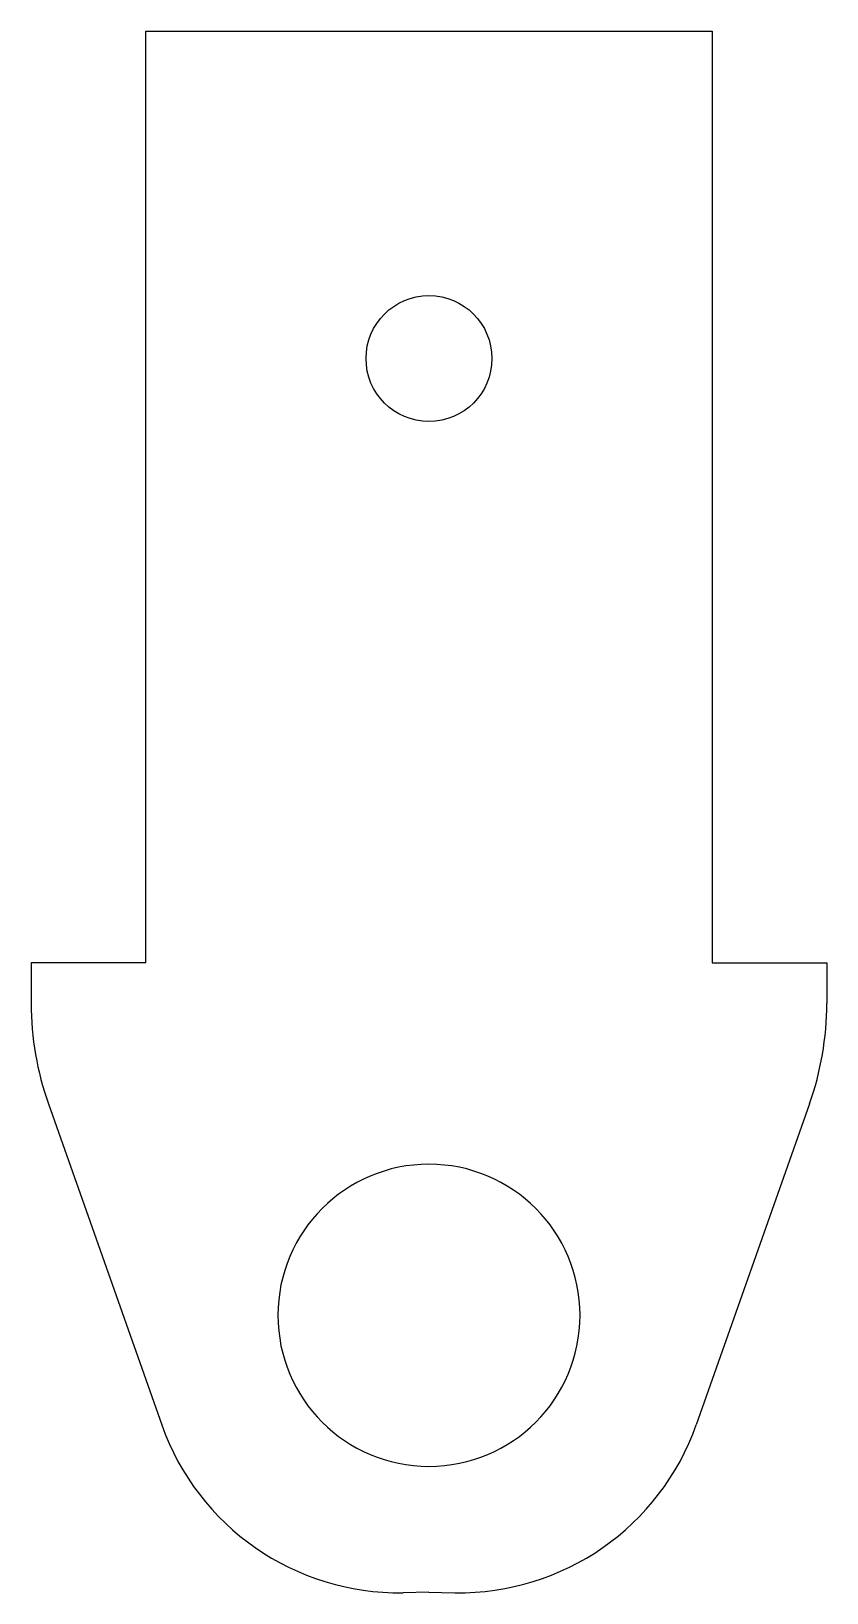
# Model space of a CAD drawing. Header units: millimetres. Extents: x 72.1 to 103.7, y 500.2 to 562.2.
import ezdxf

# ---------------------------------------------------------------- set-up
doc = ezdxf.new("R2010")
doc.units = ezdxf.units.MM
doc.layers.get('0').update_dxf_attribs({"color": 253, "lineweight": 70, "true_color": 0x8faf8f})

msp = doc.modelspace()

# ---------------------------------------------------------------- linework, layer by layer
at = {"color": 48, "lineweight": -3, "true_color": 0x483905}
for p, q in [((76.635, 562.18), (99.135, 562.18)), ((76.635, 525.18), (76.635, 562.18)), ((99.135, 562.18), (99.135, 525.18)), ((76.635, 525.18), (72.086, 525.18)), ((72.086, 525.18), (72.086, 523.569)), ((99.135, 525.18), (103.684, 525.18)), ((103.684, 525.18), (103.684, 523.569)), ((72.771, 519.575), (77.268, 506.831)), ((103, 519.575), (98.502, 506.831)), ((87.885, 500.177), (86.854, 500.161)), ((87.885, 500.177), (88.916, 500.161))]:
    msp.add_line(p, q, dxfattribs=at)
msp.add_circle((87.885, 549.18), 2.5, dxfattribs=at)
at = {"color": 48, "lineweight": -3, "true_color": 0x483905, "extrusion": (8.28523e-15, 8.08273e-17, -1)}
msp.add_circle((-87.885, 511.18), 6, dxfattribs=at)
at = {"color": 48, "lineweight": -3, "true_color": 0x483905}
for centre, radius, start, end in [((84.086, 523.569), 12, 180, 199.44003), ((91.684, 523.569), 12, 340.55997, 0), ((86.698, 510.16), 10, 199.44003, 270.89523), ((89.073, 510.16), 10, 269.10477, 340.55997)]:
    msp.add_arc(centre, radius, start, end, dxfattribs=at)

doc.saveas('drawing.dxf')
